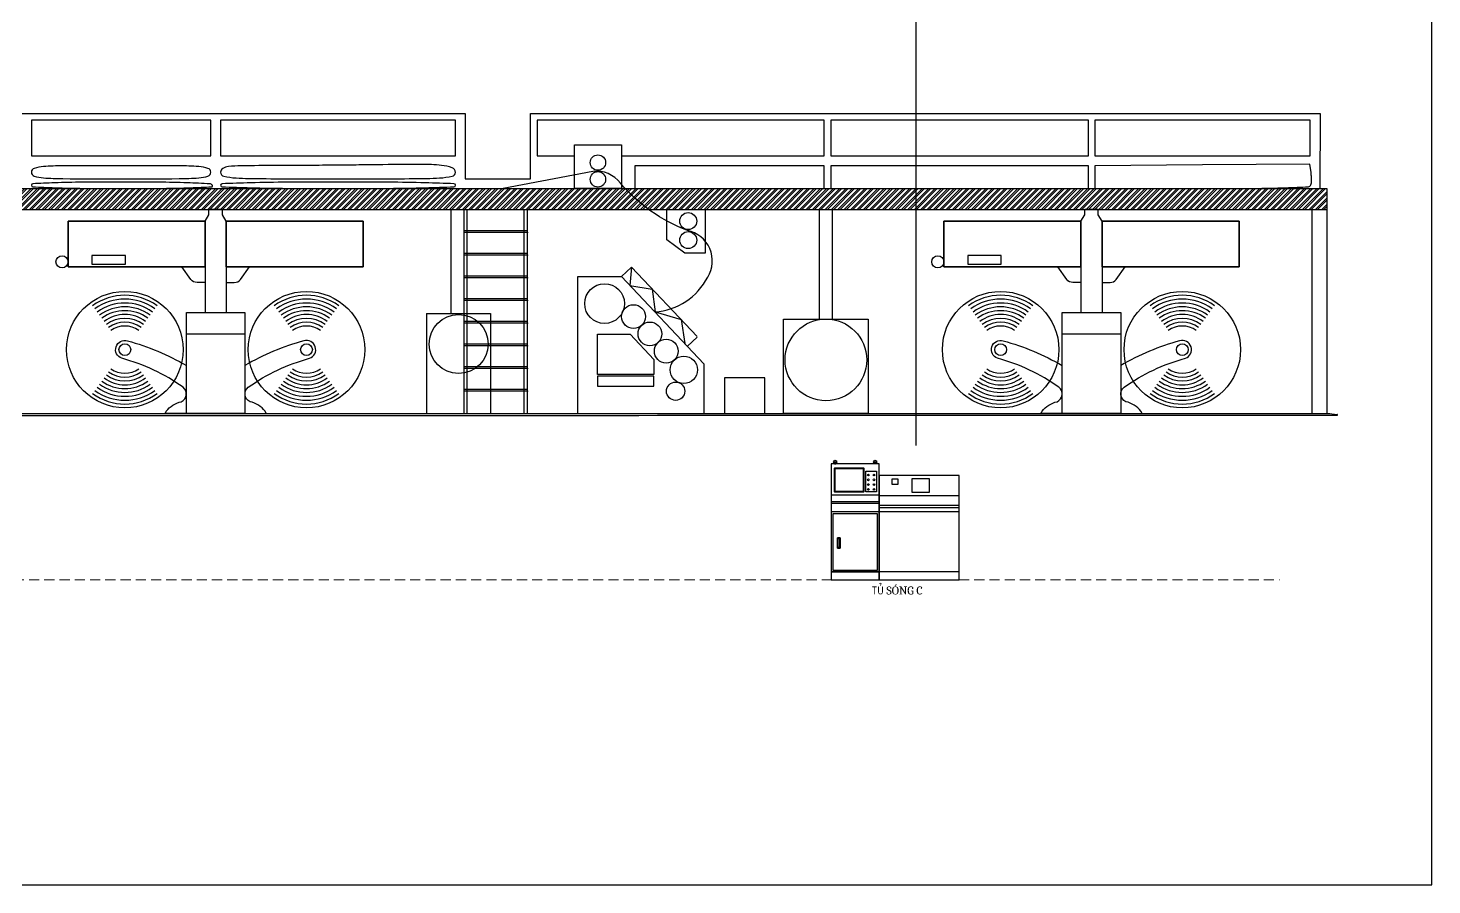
# Model space of a CAD drawing. Extents: x 223136 to 348136, y -32544 to -4064.
# Drawn here: x 330592 to 348136, y -25702 to -14994 of the extents above; entities that cross this region are included whole.
import ezdxf

# ---------------------------------------------------------------- set-up
doc = ezdxf.new("R2010")
doc.units = 0
doc.header["$LTSCALE"] = 20
doc.header["$MEASUREMENT"] = 0
doc.linetypes.add('HIDDEN', pattern=[9.525, 6.35, -3.175])
doc.layers.add('6', color=6, linetype='Continuous')
doc.layers.add('Cuasau', color=10, linetype='Continuous')

# ---------------------------------------------------------------- blocks, each defined once
blk = doc.blocks.new('PC_Box_Front')
at = {"linetype": 'ByBlock'}
for p, q in [((42, 1457), (42, 1450)), ((42, 1455), (58, 1455)), ((42, 1450), (58, 1450)), ((58, 1457), (58, 1450)), ((542, 1457), (542, 1450)), ((558, 1455), (542, 1455)), ((558, 1450), (542, 1450)), ((558, 1457), (558, 1450)), ((435, 1360), (565, 1360)), ((435, 1100), (435, 1360)), ((565, 1360), (565, 1100)), ((600, 1060), (0, 1060)), ((565, 1100), (435, 1100)), ((600, 975), (0, 975)), ((600, 955), (0, 955)), ((600, 850), (0, 850)), ((80, 394), (80, 524)), ((80, 524), (112, 524)), ((112, 394), (80, 394)), ((85, 408), (107, 408)), ((112, 524), (112, 394))]:
    blk.add_line(p, q, dxfattribs=at)
for points in [[(0, 100), (600, 100), (600, 1450), (0, 1450)], [(20, 120), (580, 120), (580, 825), (20, 825)], [(80, 394), (112, 394), (112, 524), (80, 524)], [(0, 0), (600, 0), (600, 100), (0, 100)]]:
    blk.add_lwpolyline(points, close=True, dxfattribs=at)
for points in [[(50, 1400), (400, 1400, -0.414214), (410, 1390), (410, 1105, -0.414214), (400, 1095), (50, 1095, -0.414214), (40, 1105), (40, 1390, -0.414214)], [(60, 1390), (390, 1390, -0.414214), (400, 1380), (400, 1115, -0.414214), (390, 1105), (60, 1105, -0.414214), (50, 1115), (50, 1380, -0.414214)]]:
    blk.add_lwpolyline(points, format="xyb", close=True, dxfattribs=at)
blk.add_lwpolyline([(85, 503), (85, 399), (107, 399), (107, 503)], dxfattribs=at)
for centre, radius in [((50, 1475), 20), ((50, 1475), 14), ((550, 1475), 20), ((550, 1475), 14), ((465, 1310), 11), ((465, 1250), 11), ((535, 1310), 11), ((535, 1250), 11), ((465, 1190), 11), ((465, 1130), 11), ((535, 1190), 11), ((535, 1130), 11)]:
    blk.add_circle(centre, radius, dxfattribs=at)
blk.add_arc((96, 503), 11, 359.0354, 180.9646, dxfattribs=at)
blk = doc.blocks.new('ngtd')
for p, q in [((-133, 2406), (-84, 2484)), ((-84, 2484), (-84, 2553)), ((84, 2553), (-84, 2553)), ((84, 2484), (84, 2553)), ((133, 2406), (84, 2484)), ((-133, 2406), (-133, 1264)), ((133, 2385), (133, 1264))]:
    blk.add_line(p, q)
for points in [[(-1845, 2120), (-1845, 1835), (-989, 1835), (-133, 1835), (-133, 2120), (-133, 2406), (-989, 2406), (-1845, 2406)], [(-1845, 2406), (-133, 2406), (-133, 1835), (-1845, 1835)], [(1845, 2120), (1845, 1835), (989, 1835), (133, 1835), (133, 2120), (133, 2406), (989, 2406), (1845, 2406)], [(1845, 2406), (133, 2406), (133, 1835), (1845, 1835)], [(-1547, 1867), (-1128, 1867), (-1128, 1977), (-1547, 1977)], [(-366, 1264), (366, 1264), (366, 0), (-366, 0)], [(-366, 1264), (366, 1264), (366, 994), (-366, 994)]]:
    blk.add_lwpolyline(points, close=True)
for points in [[(-133, 1639), (-233, 1639, -0.226341), (-309, 1676), (-422, 1835)], [(133, 1639), (233, 1639, 0.226341), (309, 1676), (422, 1835)], [(-366, 0), (-632, 0), (-618, 30, -0.174978), (-430, 149, 0.567913), (-408, 332, 0.087928), (-1173, 692, -0.977628), (-1102, 911, -0.064496), (-366, 601, 0.636075)], [(366, 0), (632, 0), (618, 30, 0.174978), (430, 149, -0.567913), (408, 332, -0.087928), (1173, 692, 0.977628), (1102, 911, 0.064496), (366, 601, -0.636075)]]:
    blk.add_lwpolyline(points, format="xyb")
for centre, radius in [((-1920, 1897), 75.5), ((-1135, 800), 728), ((1135, 800), 728), ((-1135, 800), 73.3), ((1135, 800), 73.3)]:
    blk.add_circle(centre, radius)
for centre, radius, start, end in [((-1135, 800), 680, 53.7103, 126.2897), ((-1135, 800), 632, 53.7103, 126.2897), ((1135, 800), 680, 53.7103, 126.2897), ((1135, 800), 632, 53.7103, 126.2897), ((-1135, 800), 583, 53.7103, 126.2897), ((-1135, 800), 535, 53.7103, 126.2897), ((-1135, 800), 487, 53.7103, 126.2897), ((-1135, 800), 439, 53.7103, 126.2897), ((1135, 800), 583, 53.7103, 126.2897), ((1135, 800), 535, 53.7103, 126.2897), ((1135, 800), 487, 53.7103, 126.2897), ((1135, 800), 439, 53.7103, 126.2897), ((-1135, 800), 391, 53.7103, 126.2897), ((-1135, 800), 343, 53.7103, 126.2897), ((-1135, 800), 295, 53.7103, 126.2897), ((1135, 800), 391, 53.7103, 126.2897), ((1135, 800), 343, 53.7103, 126.2897), ((1135, 800), 295, 53.7103, 126.2897), ((-1135, 800), 295, 233.7103, 306.2897), ((1135, 800), 295, 233.7103, 306.2897), ((-1135, 800), 535, 233.7103, 306.2897), ((-1135, 800), 487, 233.7103, 306.2897), ((-1135, 800), 439, 233.7103, 306.2897), ((-1135, 800), 391, 233.7103, 306.2897), ((-1135, 800), 343, 233.7103, 306.2897), ((1135, 800), 535, 233.7103, 306.2897), ((1135, 800), 487, 233.7103, 306.2897), ((1135, 800), 439, 233.7103, 306.2897), ((1135, 800), 391, 233.7103, 306.2897), ((1135, 800), 343, 233.7103, 306.2897), ((-1135, 800), 680, 233.7103, 306.2897), ((-1135, 800), 632, 233.7103, 306.2897), ((-1135, 800), 583, 233.7103, 306.2897), ((1135, 800), 680, 233.7103, 306.2897), ((1135, 800), 632, 233.7103, 306.2897), ((1135, 800), 583, 233.7103, 306.2897)]:
    blk.add_arc(centre, radius, start, end)

msp = doc.modelspace()

# ---------------------------------------------------------------- hatches: boundary and pattern name
at = {"layer": '6', "linetype": 'ByBlock'}
h = msp.add_hatch(dxfattribs=at)
h.set_pattern_fill('ANSI32', color=8, scale=150)
h.paths.add_polyline_path([(293100, -16999.533), (287251.209, -16999.533), (287249.759, -17000.314), (287249.759, -17259.943), (293100, -17259.943)])
h.paths.add_polyline_path([(294444.5, -16999.533), (293100, -16999.533), (293100, -17259.943), (294444.5, -17259.943)])
h.paths.add_polyline_path([(310271, -16999.533), (294444.5, -16999.533), (294444.5, -17259.943), (309914.14, -17259.943), (310271, -17254.453)])
h.paths.add_polyline_path([(286789.377, -17508.211), (287249.759, -17259.943), (287249.759, -17000.314), (287053.524, -17106.068, -0.135462681), (286835.276, -17223.685), (286191.122, -17570.829), (286191.122, -17830.829), (286309.783, -17766.839, -0.322823165)])
h.paths.add_polyline_path([(286789.377, -17508.211, 0.322823165), (286309.783, -17766.839)], flags=17)
h.paths.add_polyline_path([(322538.455, -16999.533), (310271, -16999.533), (310271, -17259.943), (322831.71, -17259.943, -0.047041611)])
h.paths.add_polyline_path([(326394.5, -16999.533), (322538.455, -16999.533, 0.047041611), (322831.71, -17259.943), (325448.278, -17259.943), (325872.486, -17253.417, -0.002624999), (326263.232, -17249.457, -0.011484333), (326394.5, -17251.831)])
h.paths.add_polyline_path([(289265.28, -20791.194), (291669.118, -20791.194), (291669.118, -20010.141), (289265.28, -20010.141)], flags=9)
h.paths.add_polyline_path([(289242.056, -21672.469), (290963.634, -21672.469), (290963.634, -20891.416), (289242.056, -20891.416)], flags=9)
h.paths.add_polyline_path([(341793.609, -14897.652), (343381.371, -14897.652), (343381.371, -14116.599), (341793.609, -14116.599)], flags=9)
h.paths.add_polyline_path([(326496.976, -14897.652), (328084.739, -14897.652), (328084.739, -14116.599), (326496.976, -14116.599)], flags=9)
h.paths.add_polyline_path([(341485.618, -12728.635), (342216.755, -12728.635), (342216.755, -12280.916), (341485.618, -12280.916)], flags=9)
h.paths.add_polyline_path([(334494.455, -12728.635), (335389.821, -12728.635), (335389.821, -12280.916), (334494.455, -12280.916)], flags=9)
h.paths.add_polyline_path([(341228.274, -11323.157), (341959.411, -11323.157), (341959.411, -10875.438), (341228.274, -10875.438)], flags=9)
h.paths.add_polyline_path([(310492.266, -14654.818), (312698.276, -14654.818), (312698.276, -14207.099), (310492.266, -14207.099)], flags=9)
h.paths.add_polyline_path([(341101.91, -22162.655), (341846.624, -22162.655), (341846.624, -21938.795), (341101.91, -21938.795)], flags=9)
h.paths.add_polyline_path([(325532.287, -22162.655), (326284.242, -22162.655), (326284.242, -21938.795), (325532.287, -21938.795)], flags=9)
h.paths.add_polyline_path([(309518.361, -22162.655), (310264.958, -22162.655), (310264.958, -21938.795), (309518.361, -21938.795)], flags=9)
h.paths.add_polyline_path([(292477.274, -22003.036), (293529.88, -22003.036), (293529.88, -21779.176), (292477.274, -21779.176)], flags=9)
h.paths.add_polyline_path([(282411.597, -22165.913), (282985.42, -22165.913), (282985.42, -21942.054), (282411.597, -21942.054)], flags=9)
h.paths.add_polyline_path([(257550.171, -22130.394), (258652.67, -22130.394), (258652.67, -21906.534), (257550.171, -21906.534)], flags=9)
h.paths.add_polyline_path([(257076.65, -22130.504), (257461.407, -22130.504), (257461.407, -21906.644), (257076.65, -21906.644)], flags=9)
h.paths.add_polyline_path([(243783.632, -22162.655), (244685.913, -22162.655), (244685.913, -21938.795), (243783.632, -21938.795)], flags=9)
h = msp.add_hatch(dxfattribs=at)
h.set_pattern_fill('ANSI32', color=8, scale=150)
h.paths.add_polyline_path([(338053.566, -16999.533), (326394.5, -16999.533), (326394.5, -17259.943), (338346.82, -17259.943, -0.047041611)])
h.paths.add_polyline_path([(341691.132, -16999.533), (338053.566, -16999.533, 0.047041611), (338346.82, -17259.943), (341691.132, -17259.943)])
h.paths.add_polyline_path([(346820.5, -16999.533), (341691.132, -16999.533), (341691.132, -17259.943), (346820.5, -17259.943)])

# ---------------------------------------------------------------- linework, layer by layer
for p, q in [((329705.056, -16061.978), (336055.297, -16061.776)), ((336055.297, -16061.776), (336055.297, -16469.496)), ((336870.737, -16469.496), (336870.737, -16061.776)), ((336870.737, -16061.776), (341804.151, -16061.776)), ((341804.151, -16061.776), (346737.565, -16061.776)), ((338746.25, -16143.32), (336952.281, -16143.32)), ((336952.281, -16143.32), (336952.281, -16367.566)), ((340540.219, -16143.32), (338746.25, -16143.32)), ((340540.219, -16367.566), (340540.219, -16143.32)), ((336055.297, -16469.496), (336055.297, -16877.216)), ((336870.737, -16877.216), (336870.737, -16469.496)), ((336952.281, -16367.566), (336952.281, -16591.812)), ((340540.219, -16591.812), (340540.219, -16367.566)), ((336952.281, -16591.812), (337278.458, -16591.812)), ((337278.458, -16591.812), (337419.481, -16591.812)), ((338007.611, -16591.812), (339360.414, -16591.812)), ((339360.414, -16591.812), (340540.219, -16591.812)), ((287251.195, -16999.533), (346820.5, -16999.533)), ((336055.297, -16877.216), (336463.017, -16877.216)), ((336463.017, -16877.216), (336870.737, -16877.216)), ((287249.759, -17259.943), (346820.5, -17259.943)), ((335874.935, -17259.943), (335874.935, -18559)), ((336036.27, -17259.943), (336036.27, -19812.802)), ((336036.27, -17259.943), (336036.27, -19812.802)), ((336076.27, -17259.943), (336076.27, -19812.802)), ((336791.325, -19812.802), (336791.325, -17264.551)), ((336831.325, -19812.802), (336831.325, -17264.551)), ((340480.42, -18630.413), (340480.42, -17259.943)), ((340643.508, -18630.413), (340643.508, -17259.943)), ((336831.325, -17527.69), (336036.27, -17527.69)), ((336831.325, -17547.69), (336036.27, -17547.69)), ((336831.325, -17810.829), (336036.27, -17810.829)), ((336831.325, -17830.829), (336036.27, -17830.829)), ((338009.111, -18100.377), (338133.595, -17982.706)), ((338133.595, -17982.706), (338112.382, -18209.627)), ((338133.595, -17982.706), (338953.731, -18850.324)), ((336831.325, -18093.968), (336036.27, -18093.968)), ((336831.325, -18113.968), (336036.27, -18113.968)), ((337463.291, -18956.589), (337463.291, -18100.377)), ((337463.291, -19812.802), (337463.291, -18100.377)), ((337463.291, -18100.377), (338009.111, -18100.377)), ((338009.111, -18100.377), (339037.688, -19188.503)), ((338112.382, -18209.627), (338390.861, -18254.866)), ((336831.325, -18377.107), (336036.27, -18377.107)), ((336831.325, -18397.107), (336036.27, -18397.107)), ((338390.861, -18254.866), (338426.693, -18542.134)), ((335572.111, -18559), (336371.111, -18559)), ((335572.111, -18559), (335572.111, -19812.802)), ((336371.111, -18559), (336371.111, -19812.802)), ((338426.693, -18542.134), (338752.109, -18637.029)), ((336831.325, -18660.246), (336036.27, -18660.246)), ((336831.325, -18680.246), (336036.27, -18680.246)), ((338752.109, -18637.029), (338799.625, -18936.658)), ((340031.928, -18999.768), (340031.928, -18630.413)), ((340031.928, -18630.413), (340256.174, -18630.413)), ((340256.174, -18630.413), (340480.42, -18630.413)), ((336831.325, -18943.385), (336036.27, -18943.385)), ((338114.53, -18819), (338412.611, -19134.339)), ((338954.836, -18855.229), (338832.217, -18971.137)), ((336831.325, -18963.385), (336036.27, -18963.385)), ((337463.291, -19812.802), (337463.291, -18956.589)), ((336831.325, -19226.524), (336036.27, -19226.524)), ((336831.325, -19246.524), (336036.27, -19246.524)), ((339037.688, -19188.503), (339037.688, -19812.802)), ((336831.325, -19509.663), (336036.27, -19509.663)), ((336831.325, -19529.663), (336036.27, -19529.663)), ((237333.565, -19812.802), (346860.741, -19812.802)), ((339053.399, -19812.802), (339214.625, -19812.802)), ((339214.625, -19812.802), (339375.85, -19812.802)), ((341111.027, -19812.802), (342166.107, -19812.802)), ((346819.109, -19807.635), (346951.618, -19824.079))]:
    msp.add_line(p, q)
at = {"linetype": 'ByBlock'}
msp.add_lwpolyline([(223135.508, -25702.311), (348135.508, -25702.311), (348135.508, -4063.542), (223135.508, -4063.542)], close=True, dxfattribs=at)
for points in [[(330632.619, -16367.566), (330632.619, -16591.812), (331753.85, -16591.812), (332875.08, -16591.812), (332875.08, -16367.566), (332875.08, -16143.32), (331753.85, -16143.32), (330632.619, -16143.32)], [(332997.396, -16367.566), (332997.396, -16591.812), (334465.189, -16591.812), (335932.981, -16591.812), (335932.981, -16367.566), (335932.981, -16143.32), (334465.189, -16143.32), (332997.396, -16143.32)], [(340621.763, -16367.566), (340621.763, -16591.812), (342232.257, -16591.812), (343842.752, -16591.812), (343842.752, -16367.566), (343842.752, -16143.32), (342232.257, -16143.32), (340621.763, -16143.32)], [(343924.296, -16367.566), (343924.296, -16591.812), (345269.773, -16591.812), (346615.249, -16591.812), (346615.249, -16367.566), (346615.249, -16143.32), (345269.773, -16143.32), (343924.296, -16143.32)], [(337419.481, -16453.5), (338007.611, -16453.5), (338007.611, -16999.533), (337419.481, -16999.533)], [(338175.442, -16856.83), (338175.442, -16999.533), (339357.83, -16999.533), (340540.219, -16999.533), (340540.219, -16856.83), (340540.219, -16714.128), (339357.83, -16714.128), (338175.442, -16714.128)], [(340621.763, -16856.83), (340621.763, -16999.533), (342232.257, -16999.533), (343842.752, -16999.533), (343842.752, -16856.83), (343842.752, -16714.128), (342232.257, -16714.128), (340621.763, -16714.128)], [(340031.928, -18630.413), (341092, -18630.413), (341092, -19812.802), (340031.928, -19812.802)], [(337709.111, -19468.5), (338412.611, -19468.5), (338412.611, -19343.5), (337709.111, -19343.5)], [(339295.237, -19812.802), (339797.111, -19812.802), (339797.111, -19364.309), (339295.237, -19364.309)]]:
    msp.add_lwpolyline(points, close=True)
for points in [[(330632.619, -16795.672, 0.325872), (330667.813, -16843.938, 0.059599), (330782.966, -16866.282, 0.017094), (331027.486, -16875.68, 0.001058), (331753.85, -16877.216, 0.001058), (332480.213, -16875.68, 0.017094), (332724.733, -16866.282, 0.059599), (332839.886, -16843.938, 0.325872), (332875.08, -16795.672, 0.325872), (332839.886, -16747.407, 0.059599), (332724.733, -16725.063, 0.017094), (332480.213, -16715.665, 0.001058), (331753.85, -16714.128, 0.001058), (331027.486, -16715.665, 0.017094), (330782.966, -16725.063, 0.059599), (330667.813, -16747.407, 0.325872)], [(333700.713, -16712.245, 0.00187), (333253.912, -16715.112, 0.026984), (333095.739, -16725.267, 0.103994), (333023.751, -16749.548, 0.265551), (332997.396, -16795.672, 0.352344), (333037.486, -16845.5, 0.040084), (333191.063, -16866.457, 0.013099), (333507.37, -16875.729, 0.000777), (334465.189, -16877.216, 0.000803), (335412.343, -16875.695, 0.01271), (335734.391, -16866.472, 0.036149), (335893.276, -16846.295, 0.357175), (335932.981, -16797.803, 0.315819), (335891.935, -16739.302, 0.062489), (335759.88, -16709.444, 0.02497), (335504.263, -16697.265, 0.003194), (334954.453, -16702.052, -0.001176), (334693.626, -16705.376, -0.000565), (334359.118, -16708.474, -0.000561), (334010.165, -16710.919, -0.000802)], [(343924.296, -16857.908), (343924.296, -16999.533), (345266.375, -16999.533, 0.001786), (345910.141, -16997.233, 0.006919), (346309.175, -16988.861, 0.003643), (346591.644, -16976.961, 0.309243), (346624.219, -16952.238, 0.061647), (346629.288, -16927.053, 0.018403), (346630.806, -16887.816, 0.018153), (346629.27, -16843.241, 0.018705), (346624.505, -16799.343), (346609.026, -16693.742), (345266.661, -16705.013), (343924.296, -16716.283)], [(330632.619, -16958.761, 0.401286), (330650.889, -16977.859, 0.002178), (330928.818, -16988.976, 0.006416), (331284.34, -16997.081, 0.00249), (331776.642, -16999.533, 0.002359), (332276.763, -16997.173, 0.006748), (332624.38, -16989.201, 0.003007), (332885.278, -16978.122, 0.571208), (332895.466, -16958.761, 0.24805), (332863.769, -16940.149, 0.002256), (332580.74, -16928.783, 0.006218), (332225.128, -16920.535, 0.002688), (331751.443, -16917.989, 0.002551), (331270.301, -16920.443, 0.006556), (330922.518, -16928.553, 0.002269), (330650.843, -16939.688, 0.400948)], [(332997.396, -16958.761, 0.404506), (333016.119, -16978.116, 0.001371), (333374.537, -16989.056, 0.005036), (333829.494, -16997.109, 0.001906), (334465.189, -16999.533, 0.001906), (335100.883, -16997.109, 0.005036), (335555.84, -16989.056, 0.001371), (335914.258, -16978.116, 0.404506), (335932.981, -16958.761, 0.404506), (335914.258, -16939.405, 0.001371), (335555.84, -16928.465, 0.005036), (335100.883, -16920.412, 0.001906), (334465.189, -16917.989, 0.001906), (333829.494, -16920.412, 0.005036), (333374.537, -16928.465, 0.001371), (333016.119, -16939.405, 0.404506)]]:
    msp.add_lwpolyline(points, format="xyb", close=True)
msp.add_lwpolyline([(338426.693, -18542.134, 0.258947535), (339085.111, -18107, 0.523611823), (338831.891, -17524.609, -0.124653827), (337994.111, -16933, 0.267461115), (337648.611, -16784.5), (336527.611, -16999.533)], format="xyb")
for points in [[(339055.095, -17259.943), (339055.095, -17808.789), (338799.811, -17808.789), (338572.611, -17641.589), (338572.611, -17259.943)], [(338412.611, -19134.339), (338412.611, -19324.5), (337709.111, -19324.5), (337709.111, -18819), (338114.53, -18819)]]:
    msp.add_lwpolyline(points)
for centre, radius in [((337713.546, -16675.266), 96.065), ((337713.546, -16884.5), 96.065), ((338841.811, -17406.058), 105.8), ((338841.811, -17643.989), 105.8), ((337796.111, -18437.251), 248.538), ((335971.611, -18943.385), 368.5), ((338158.538, -18599.886), 148.707), ((338362.844, -18816.02), 148.707), ((340561.964, -19140.434), 510.021), ((338567.15, -19032.155), 148.707), ((338787.172, -19264.915), 171.585), ((338684.111, -19532), 114.695)]:
    msp.add_circle(centre, radius)
for centre, radius, start, end in [((346951.199, -19827.455), 3.401, 270.0189574, 82.9258995), ((304626.386, 83305358.498), 83325198.757, 270.00726207527, 270.01872123201), ((-899353.825, 3774615800.206), 3774635836.814, 270.018688675212, 270.01891785677)]:
    msp.add_arc(centre, radius, start, end)
for p in [(336831.325, -17547.69), (336831.325, -17830.829), (336831.325, -18113.968), (336831.325, -18397.107), (336831.325, -18680.246), (336831.325, -18963.385), (336831.325, -19246.524), (336831.325, -19529.663)]:
    msp.add_point(p)
at = {"layer": '6', "color": 2, "linetype": 'ByBlock', "true_color": 0xf1eb1f}
for p, q in [((346737.565, -16061.776), (346733.5, -16999.533)), ((346820.5, -16999.533), (346820.5, -19812.802)), ((346633.5, -17259.943), (346633.5, -19812.802))]:
    msp.add_line(p, q, dxfattribs=at)
at = {"layer": 'Cuasau', "color": 2, "linetype": 'ByBlock', "true_color": 0xf1eb1f}
msp.add_line((341691.132, -20210.5), (341691.132, -12764.285), dxfattribs=at)
at = {"layer": 'Cuasau', "linetype": 'ByBlock'}
for p, q in [((342227.866, -20839.502), (341227.866, -20839.502)), ((341227.866, -20989.502), (341227.866, -20959.502)), ((342227.866, -20959.502), (341227.866, -20959.502)), ((341227.866, -21039.502), (341227.866, -20989.502)), ((342227.866, -20989.502), (341227.866, -20989.502)), ((341227.866, -21889.502), (341227.866, -21039.502)), ((342227.866, -21039.502), (341227.866, -21039.502))]:
    msp.add_line(p, q, dxfattribs=at)
at = {"layer": 'Cuasau', "color": 3, "linetype": 'HIDDEN', "lineweight": 0}
msp.add_line((243736.271, -21889.502), (346231.5, -21889.502), dxfattribs=at)
at = {"layer": 'Cuasau', "linetype": 'ByBlock'}
for points in [[(341227.866, -21889.502), (342227.866, -21889.502), (342227.866, -20584.502), (341227.866, -20584.502)], [(341388.744, -20626.964), (341460.744, -20626.964), (341460.744, -20698.964), (341388.744, -20698.964)], [(341635.76, -20794.964), (341855.76, -20794.964), (341855.76, -20626.964), (341635.76, -20626.964)], [(341227.866, -21889.502), (342227.866, -21889.502), (342227.866, -21789.502), (341227.866, -21789.502)]]:
    msp.add_lwpolyline(points, close=True, dxfattribs=at)

# ---------------------------------------------------------------- block references
at = {"layer": '6', "color": 2, "linetype": 'ByBlock', "true_color": 0xf1eb1f}
for p in [(332936.238, -19812.802), (343880.959, -19812.802)]:
    msp.add_blockref('ngtd', p, dxfattribs=at)
at = {"layer": 'Cuasau', "linetype": 'ByBlock'}
msp.add_blockref('PC_Box_Front', (340627.866, -21889.502), dxfattribs=at)

# ---------------------------------------------------------------- texts
at = {"layer": 'Cuasau', "linetype": 'ByBlock', "insert": (340777.909, -21972.557), "char_height": 100, "attachment_point": 1}
msp.add_mtext_dynamic_manual_height_columns('\\pi353.78066;{\\fCambria|b0|i0|c0|p18;TỦ SÓNG C}', width=1389.53091, gutter_width=1, heights=[0], dxfattribs=at)

doc.saveas('drawing.dxf')
